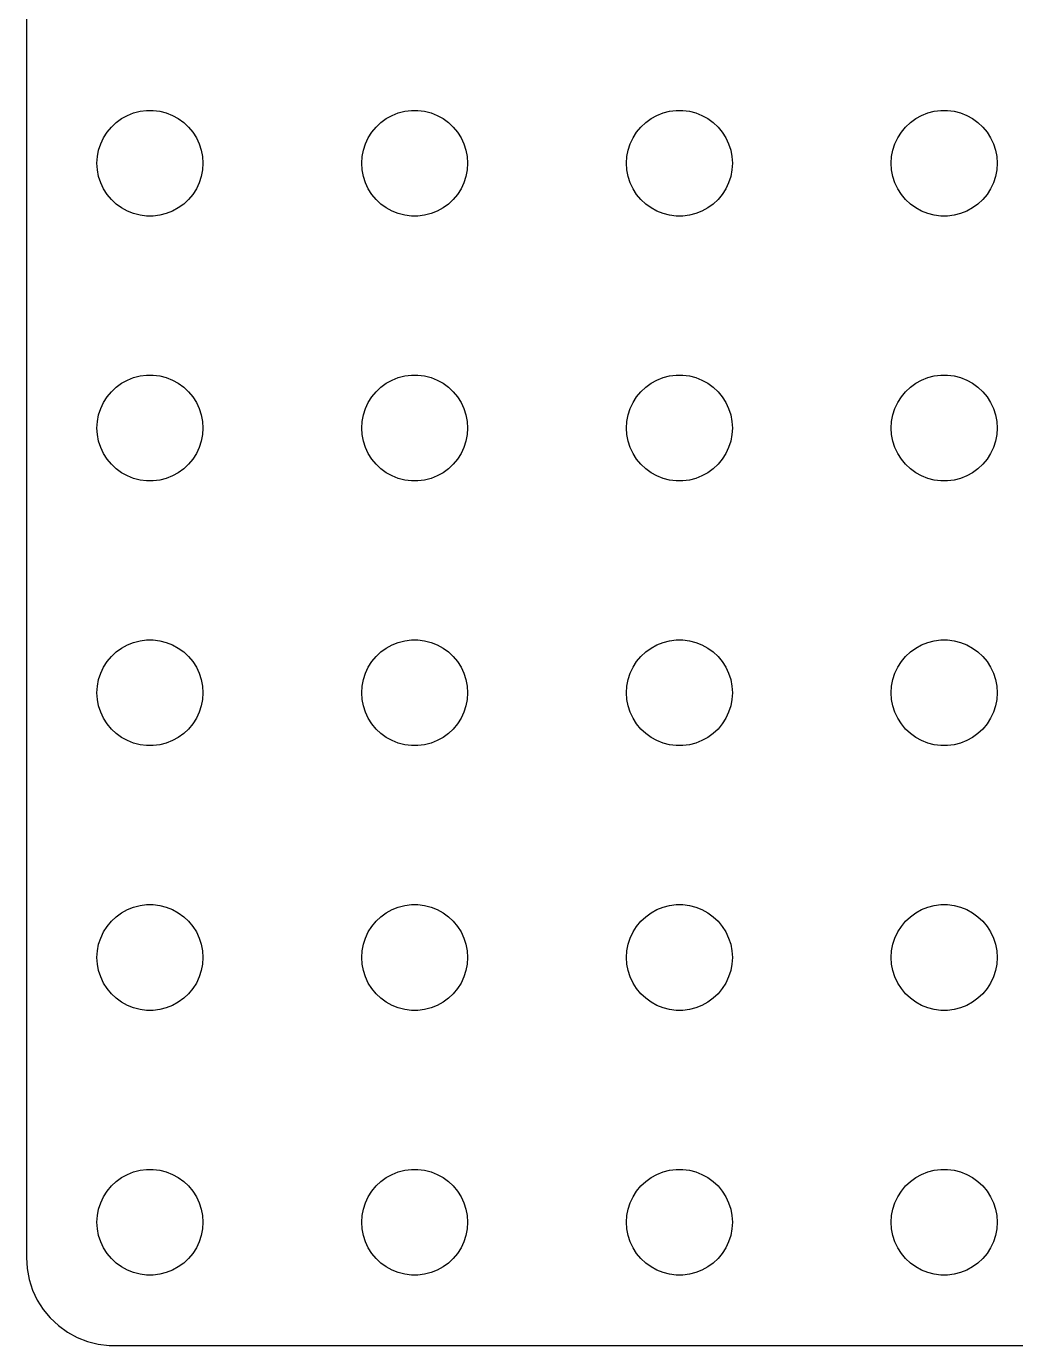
# Model space of a CAD drawing. Header units: metres. Extents: x -210 to 210, y -149 to 149.
# Drawn here: x -209.5 to -153.5, y -149.5 to -74.7 of the extents above; entities that cross this region are included whole.
import ezdxf

# ---------------------------------------------------------------- set-up
doc = ezdxf.new("R2010")
doc.units = ezdxf.units.M

msp = doc.modelspace()

# ---------------------------------------------------------------- linework, layer by layer
for p, q in [((-209.5, 144.5), (-209.5, -144.5)), ((-204.412, -80.1885), (-204.107, -79.967)), ((-204.107, -79.967), (-203.777, -79.7855)), ((-203.777, -79.7855), (-203.427, -79.6468)), ((-203.427, -79.6468), (-203.062, -79.5531)), ((-203.062, -79.5531), (-202.688, -79.5059)), ((-202.688, -79.5059), (-202.312, -79.5059)), ((-202.312, -79.5059), (-201.938, -79.5531)), ((-201.938, -79.5531), (-201.573, -79.6468)), ((-201.573, -79.6468), (-201.223, -79.7855)), ((-201.223, -79.7855), (-200.893, -79.967)), ((-200.893, -79.967), (-200.588, -80.1885)), ((-189.412, -80.1885), (-189.107, -79.967)), ((-189.107, -79.967), (-188.777, -79.7855)), ((-188.777, -79.7855), (-188.427, -79.6468)), ((-188.427, -79.6468), (-188.062, -79.5531)), ((-188.062, -79.5531), (-187.688, -79.5059)), ((-187.688, -79.5059), (-187.312, -79.5059)), ((-187.312, -79.5059), (-186.938, -79.5531)), ((-186.938, -79.5531), (-186.573, -79.6468)), ((-186.573, -79.6468), (-186.223, -79.7855)), ((-186.223, -79.7855), (-185.893, -79.967)), ((-185.893, -79.967), (-185.588, -80.1885)), ((-174.412, -80.1885), (-174.107, -79.967)), ((-174.107, -79.967), (-173.777, -79.7855)), ((-173.777, -79.7855), (-173.427, -79.6468)), ((-173.427, -79.6468), (-173.062, -79.5531)), ((-173.062, -79.5531), (-172.688, -79.5059)), ((-172.688, -79.5059), (-172.312, -79.5059)), ((-172.312, -79.5059), (-171.938, -79.5531)), ((-171.938, -79.5531), (-171.573, -79.6468)), ((-171.573, -79.6468), (-171.223, -79.7855)), ((-171.223, -79.7855), (-170.893, -79.967)), ((-170.893, -79.967), (-170.588, -80.1885)), ((-159.412, -80.1885), (-159.107, -79.967)), ((-159.107, -79.967), (-158.777, -79.7855)), ((-158.777, -79.7855), (-158.427, -79.6468)), ((-158.427, -79.6468), (-158.062, -79.5531)), ((-158.062, -79.5531), (-157.688, -79.5059)), ((-157.688, -79.5059), (-157.312, -79.5059)), ((-157.312, -79.5059), (-156.938, -79.5531)), ((-156.938, -79.5531), (-156.573, -79.6468)), ((-156.573, -79.6468), (-156.223, -79.7855)), ((-156.223, -79.7855), (-155.893, -79.967)), ((-155.893, -79.967), (-155.588, -80.1885)), ((-204.927, -80.7366), (-204.687, -80.4464)), ((-204.687, -80.4464), (-204.412, -80.1885)), ((-200.588, -80.1885), (-200.313, -80.4464)), ((-200.313, -80.4464), (-200.073, -80.7366)), ((-189.927, -80.7366), (-189.687, -80.4464)), ((-189.687, -80.4464), (-189.412, -80.1885)), ((-185.588, -80.1885), (-185.313, -80.4464)), ((-185.313, -80.4464), (-185.073, -80.7366)), ((-174.927, -80.7366), (-174.687, -80.4464)), ((-174.687, -80.4464), (-174.412, -80.1885)), ((-170.588, -80.1885), (-170.313, -80.4464)), ((-170.313, -80.4464), (-170.073, -80.7366)), ((-159.927, -80.7366), (-159.687, -80.4464)), ((-159.687, -80.4464), (-159.412, -80.1885)), ((-155.588, -80.1885), (-155.313, -80.4464)), ((-155.313, -80.4464), (-155.073, -80.7366)), ((-205.406, -81.7539), (-205.289, -81.3956)), ((-205.289, -81.3956), (-205.129, -81.0547)), ((-205.129, -81.0547), (-204.927, -80.7366)), ((-200.073, -80.7366), (-199.871, -81.0547)), ((-199.871, -81.0547), (-199.711, -81.3956)), ((-199.711, -81.3956), (-199.594, -81.7539)), ((-190.406, -81.7539), (-190.289, -81.3956)), ((-190.289, -81.3956), (-190.129, -81.0547)), ((-190.129, -81.0547), (-189.927, -80.7366)), ((-185.073, -80.7366), (-184.871, -81.0547)), ((-184.871, -81.0547), (-184.711, -81.3956)), ((-184.711, -81.3956), (-184.594, -81.7539)), ((-175.406, -81.7539), (-175.289, -81.3956)), ((-175.289, -81.3956), (-175.129, -81.0547)), ((-175.129, -81.0547), (-174.927, -80.7366)), ((-170.073, -80.7366), (-169.871, -81.0547)), ((-169.871, -81.0547), (-169.711, -81.3956)), ((-169.711, -81.3956), (-169.594, -81.7539)), ((-160.406, -81.7539), (-160.289, -81.3956)), ((-160.289, -81.3956), (-160.129, -81.0547)), ((-160.129, -81.0547), (-159.927, -80.7366)), ((-155.073, -80.7366), (-154.871, -81.0547)), ((-154.871, -81.0547), (-154.711, -81.3956)), ((-154.711, -81.3956), (-154.594, -81.7539)), ((-205.5, -82.5), (-205.476, -82.124)), ((-205.476, -82.124), (-205.406, -81.7539)), ((-199.594, -81.7539), (-199.524, -82.124)), ((-199.524, -82.124), (-199.5, -82.5)), ((-190.5, -82.5), (-190.476, -82.124)), ((-190.476, -82.124), (-190.406, -81.7539)), ((-184.594, -81.7539), (-184.524, -82.124)), ((-184.524, -82.124), (-184.5, -82.5)), ((-175.5, -82.5), (-175.476, -82.124)), ((-175.476, -82.124), (-175.406, -81.7539)), ((-169.594, -81.7539), (-169.524, -82.124)), ((-169.524, -82.124), (-169.5, -82.5)), ((-160.5, -82.5), (-160.476, -82.124)), ((-160.476, -82.124), (-160.406, -81.7539)), ((-154.594, -81.7539), (-154.524, -82.124)), ((-154.524, -82.124), (-154.5, -82.5)), ((-205.476, -82.876), (-205.5, -82.5)), ((-205.406, -83.2461), (-205.476, -82.876)), ((-199.524, -82.876), (-199.594, -83.2461)), ((-199.5, -82.5), (-199.524, -82.876)), ((-190.476, -82.876), (-190.5, -82.5)), ((-190.406, -83.2461), (-190.476, -82.876)), ((-184.524, -82.876), (-184.594, -83.2461)), ((-184.5, -82.5), (-184.524, -82.876)), ((-175.476, -82.876), (-175.5, -82.5)), ((-175.406, -83.2461), (-175.476, -82.876)), ((-169.524, -82.876), (-169.594, -83.2461)), ((-169.5, -82.5), (-169.524, -82.876)), ((-160.476, -82.876), (-160.5, -82.5)), ((-160.406, -83.2461), (-160.476, -82.876)), ((-154.524, -82.876), (-154.594, -83.2461)), ((-154.5, -82.5), (-154.524, -82.876)), ((-205.289, -83.6044), (-205.406, -83.2461)), ((-205.129, -83.9453), (-205.289, -83.6044)), ((-199.711, -83.6044), (-199.871, -83.9453)), ((-199.594, -83.2461), (-199.711, -83.6044)), ((-190.289, -83.6044), (-190.406, -83.2461)), ((-190.129, -83.9453), (-190.289, -83.6044)), ((-184.711, -83.6044), (-184.871, -83.9453)), ((-184.594, -83.2461), (-184.711, -83.6044)), ((-175.289, -83.6044), (-175.406, -83.2461)), ((-175.129, -83.9453), (-175.289, -83.6044)), ((-169.711, -83.6044), (-169.871, -83.9453)), ((-169.594, -83.2461), (-169.711, -83.6044)), ((-160.289, -83.6044), (-160.406, -83.2461)), ((-160.129, -83.9453), (-160.289, -83.6044)), ((-154.711, -83.6044), (-154.871, -83.9453)), ((-154.594, -83.2461), (-154.711, -83.6044)), ((-204.927, -84.2634), (-205.129, -83.9453)), ((-204.687, -84.5536), (-204.927, -84.2634)), ((-200.073, -84.2634), (-200.313, -84.5536)), ((-199.871, -83.9453), (-200.073, -84.2634)), ((-189.927, -84.2634), (-190.129, -83.9453)), ((-189.687, -84.5536), (-189.927, -84.2634)), ((-185.073, -84.2634), (-185.313, -84.5536)), ((-184.871, -83.9453), (-185.073, -84.2634)), ((-174.927, -84.2634), (-175.129, -83.9453)), ((-174.687, -84.5536), (-174.927, -84.2634)), ((-170.073, -84.2634), (-170.313, -84.5536)), ((-169.871, -83.9453), (-170.073, -84.2634)), ((-159.927, -84.2634), (-160.129, -83.9453)), ((-159.687, -84.5536), (-159.927, -84.2634)), ((-155.073, -84.2634), (-155.313, -84.5536)), ((-154.871, -83.9453), (-155.073, -84.2634)), ((-204.412, -84.8115), (-204.687, -84.5536)), ((-204.107, -85.033), (-204.412, -84.8115)), ((-203.777, -85.2145), (-204.107, -85.033)), ((-200.893, -85.033), (-201.223, -85.2145)), ((-200.588, -84.8115), (-200.893, -85.033)), ((-200.313, -84.5536), (-200.588, -84.8115)), ((-189.412, -84.8115), (-189.687, -84.5536)), ((-189.107, -85.033), (-189.412, -84.8115)), ((-188.777, -85.2145), (-189.107, -85.033)), ((-185.893, -85.033), (-186.223, -85.2145)), ((-185.588, -84.8115), (-185.893, -85.033)), ((-185.313, -84.5536), (-185.588, -84.8115)), ((-174.412, -84.8115), (-174.687, -84.5536)), ((-174.107, -85.033), (-174.412, -84.8115)), ((-173.777, -85.2145), (-174.107, -85.033)), ((-170.893, -85.033), (-171.223, -85.2145)), ((-170.588, -84.8115), (-170.893, -85.033)), ((-170.313, -84.5536), (-170.588, -84.8115)), ((-159.412, -84.8115), (-159.687, -84.5536)), ((-159.107, -85.033), (-159.412, -84.8115)), ((-158.777, -85.2145), (-159.107, -85.033)), ((-155.893, -85.033), (-156.223, -85.2145)), ((-155.588, -84.8115), (-155.893, -85.033)), ((-155.313, -84.5536), (-155.588, -84.8115)), ((-203.427, -85.3532), (-203.777, -85.2145)), ((-203.062, -85.4469), (-203.427, -85.3532)), ((-202.688, -85.4941), (-203.062, -85.4469)), ((-202.312, -85.4941), (-202.688, -85.4941)), ((-201.938, -85.4469), (-202.312, -85.4941)), ((-201.573, -85.3532), (-201.938, -85.4469)), ((-201.223, -85.2145), (-201.573, -85.3532)), ((-188.427, -85.3532), (-188.777, -85.2145)), ((-188.062, -85.4469), (-188.427, -85.3532)), ((-187.688, -85.4941), (-188.062, -85.4469)), ((-187.312, -85.4941), (-187.688, -85.4941)), ((-186.938, -85.4469), (-187.312, -85.4941)), ((-186.573, -85.3532), (-186.938, -85.4469)), ((-186.223, -85.2145), (-186.573, -85.3532)), ((-173.427, -85.3532), (-173.777, -85.2145)), ((-173.062, -85.4469), (-173.427, -85.3532)), ((-172.688, -85.4941), (-173.062, -85.4469)), ((-172.312, -85.4941), (-172.688, -85.4941)), ((-171.938, -85.4469), (-172.312, -85.4941)), ((-171.573, -85.3532), (-171.938, -85.4469)), ((-171.223, -85.2145), (-171.573, -85.3532)), ((-158.427, -85.3532), (-158.777, -85.2145)), ((-158.062, -85.4469), (-158.427, -85.3532)), ((-157.688, -85.4941), (-158.062, -85.4469)), ((-157.312, -85.4941), (-157.688, -85.4941)), ((-156.938, -85.4469), (-157.312, -85.4941)), ((-156.573, -85.3532), (-156.938, -85.4469)), ((-156.223, -85.2145), (-156.573, -85.3532)), ((-204.107, -94.967), (-203.777, -94.7855)), ((-203.777, -94.7855), (-203.427, -94.6468)), ((-203.427, -94.6468), (-203.062, -94.5531)), ((-203.062, -94.5531), (-202.688, -94.5059)), ((-202.688, -94.5059), (-202.312, -94.5059)), ((-202.312, -94.5059), (-201.938, -94.5531)), ((-201.938, -94.5531), (-201.573, -94.6468)), ((-201.573, -94.6468), (-201.223, -94.7855)), ((-201.223, -94.7855), (-200.893, -94.967)), ((-189.107, -94.967), (-188.777, -94.7855)), ((-188.777, -94.7855), (-188.427, -94.6468)), ((-188.427, -94.6468), (-188.062, -94.5531)), ((-188.062, -94.5531), (-187.688, -94.5059)), ((-187.688, -94.5059), (-187.312, -94.5059)), ((-187.312, -94.5059), (-186.938, -94.5531)), ((-186.938, -94.5531), (-186.573, -94.6468)), ((-186.573, -94.6468), (-186.223, -94.7855)), ((-186.223, -94.7855), (-185.893, -94.967)), ((-174.107, -94.967), (-173.777, -94.7855)), ((-173.777, -94.7855), (-173.427, -94.6468)), ((-173.427, -94.6468), (-173.062, -94.5531)), ((-173.062, -94.5531), (-172.688, -94.5059)), ((-172.688, -94.5059), (-172.312, -94.5059)), ((-172.312, -94.5059), (-171.938, -94.5531)), ((-171.938, -94.5531), (-171.573, -94.6468)), ((-171.573, -94.6468), (-171.223, -94.7855)), ((-171.223, -94.7855), (-170.893, -94.967)), ((-159.107, -94.967), (-158.777, -94.7855)), ((-158.777, -94.7855), (-158.427, -94.6468)), ((-158.427, -94.6468), (-158.062, -94.5531)), ((-158.062, -94.5531), (-157.688, -94.5059)), ((-157.688, -94.5059), (-157.312, -94.5059)), ((-157.312, -94.5059), (-156.938, -94.5531)), ((-156.938, -94.5531), (-156.573, -94.6468)), ((-156.573, -94.6468), (-156.223, -94.7855)), ((-156.223, -94.7855), (-155.893, -94.967)), ((-204.927, -95.7366), (-204.687, -95.4464)), ((-204.687, -95.4464), (-204.412, -95.1885)), ((-204.412, -95.1885), (-204.107, -94.967)), ((-200.893, -94.967), (-200.588, -95.1885)), ((-200.588, -95.1885), (-200.313, -95.4464)), ((-200.313, -95.4464), (-200.073, -95.7366)), ((-189.927, -95.7366), (-189.687, -95.4464)), ((-189.687, -95.4464), (-189.412, -95.1885)), ((-189.412, -95.1885), (-189.107, -94.967)), ((-185.893, -94.967), (-185.588, -95.1885)), ((-185.588, -95.1885), (-185.313, -95.4464)), ((-185.313, -95.4464), (-185.073, -95.7366)), ((-174.927, -95.7366), (-174.687, -95.4464)), ((-174.687, -95.4464), (-174.412, -95.1885)), ((-174.412, -95.1885), (-174.107, -94.967)), ((-170.893, -94.967), (-170.588, -95.1885)), ((-170.588, -95.1885), (-170.313, -95.4464)), ((-170.313, -95.4464), (-170.073, -95.7366)), ((-159.927, -95.7366), (-159.687, -95.4464)), ((-159.687, -95.4464), (-159.412, -95.1885)), ((-159.412, -95.1885), (-159.107, -94.967)), ((-155.893, -94.967), (-155.588, -95.1885)), ((-155.588, -95.1885), (-155.313, -95.4464)), ((-155.313, -95.4464), (-155.073, -95.7366)), ((-205.406, -96.7539), (-205.289, -96.3956)), ((-205.289, -96.3956), (-205.129, -96.0547)), ((-205.129, -96.0547), (-204.927, -95.7366)), ((-200.073, -95.7366), (-199.871, -96.0547)), ((-199.871, -96.0547), (-199.711, -96.3956)), ((-199.711, -96.3956), (-199.594, -96.7539)), ((-190.406, -96.7539), (-190.289, -96.3956)), ((-190.289, -96.3956), (-190.129, -96.0547)), ((-190.129, -96.0547), (-189.927, -95.7366)), ((-185.073, -95.7366), (-184.871, -96.0547)), ((-184.871, -96.0547), (-184.711, -96.3956)), ((-184.711, -96.3956), (-184.594, -96.7539)), ((-175.406, -96.7539), (-175.289, -96.3956)), ((-175.289, -96.3956), (-175.129, -96.0547)), ((-175.129, -96.0547), (-174.927, -95.7366)), ((-170.073, -95.7366), (-169.871, -96.0547)), ((-169.871, -96.0547), (-169.711, -96.3956)), ((-169.711, -96.3956), (-169.594, -96.7539)), ((-160.406, -96.7539), (-160.289, -96.3956)), ((-160.289, -96.3956), (-160.129, -96.0547)), ((-160.129, -96.0547), (-159.927, -95.7366)), ((-155.073, -95.7366), (-154.871, -96.0547)), ((-154.871, -96.0547), (-154.711, -96.3956)), ((-154.711, -96.3956), (-154.594, -96.7539)), ((-205.5, -97.5), (-205.476, -97.124)), ((-205.476, -97.124), (-205.406, -96.7539)), ((-199.594, -96.7539), (-199.524, -97.124)), ((-199.524, -97.124), (-199.5, -97.5)), ((-190.5, -97.5), (-190.476, -97.124)), ((-190.476, -97.124), (-190.406, -96.7539)), ((-184.594, -96.7539), (-184.524, -97.124)), ((-184.524, -97.124), (-184.5, -97.5)), ((-175.5, -97.5), (-175.476, -97.124)), ((-175.476, -97.124), (-175.406, -96.7539)), ((-169.594, -96.7539), (-169.524, -97.124)), ((-169.524, -97.124), (-169.5, -97.5)), ((-160.5, -97.5), (-160.476, -97.124)), ((-160.476, -97.124), (-160.406, -96.7539)), ((-154.594, -96.7539), (-154.524, -97.124)), ((-154.524, -97.124), (-154.5, -97.5)), ((-205.476, -97.876), (-205.5, -97.5)), ((-205.406, -98.2461), (-205.476, -97.876)), ((-199.524, -97.876), (-199.594, -98.2461)), ((-199.5, -97.5), (-199.524, -97.876)), ((-190.476, -97.876), (-190.5, -97.5)), ((-190.406, -98.2461), (-190.476, -97.876)), ((-184.524, -97.876), (-184.594, -98.2461)), ((-184.5, -97.5), (-184.524, -97.876)), ((-175.476, -97.876), (-175.5, -97.5)), ((-175.406, -98.2461), (-175.476, -97.876)), ((-169.524, -97.876), (-169.594, -98.2461)), ((-169.5, -97.5), (-169.524, -97.876)), ((-160.476, -97.876), (-160.5, -97.5)), ((-160.406, -98.2461), (-160.476, -97.876)), ((-154.524, -97.876), (-154.594, -98.2461)), ((-154.5, -97.5), (-154.524, -97.876)), ((-205.289, -98.6044), (-205.406, -98.2461)), ((-205.129, -98.9453), (-205.289, -98.6044)), ((-199.711, -98.6044), (-199.871, -98.9453)), ((-199.594, -98.2461), (-199.711, -98.6044)), ((-190.289, -98.6044), (-190.406, -98.2461)), ((-190.129, -98.9453), (-190.289, -98.6044)), ((-184.711, -98.6044), (-184.871, -98.9453)), ((-184.594, -98.2461), (-184.711, -98.6044)), ((-175.289, -98.6044), (-175.406, -98.2461)), ((-175.129, -98.9453), (-175.289, -98.6044)), ((-169.711, -98.6044), (-169.871, -98.9453)), ((-169.594, -98.2461), (-169.711, -98.6044)), ((-160.289, -98.6044), (-160.406, -98.2461)), ((-160.129, -98.9453), (-160.289, -98.6044)), ((-154.711, -98.6044), (-154.871, -98.9453)), ((-154.594, -98.2461), (-154.711, -98.6044)), ((-204.927, -99.2634), (-205.129, -98.9453)), ((-204.687, -99.5536), (-204.927, -99.2634)), ((-200.073, -99.2634), (-200.313, -99.5536)), ((-199.871, -98.9453), (-200.073, -99.2634)), ((-189.927, -99.2634), (-190.129, -98.9453)), ((-189.687, -99.5536), (-189.927, -99.2634)), ((-185.073, -99.2634), (-185.313, -99.5536)), ((-184.871, -98.9453), (-185.073, -99.2634)), ((-174.927, -99.2634), (-175.129, -98.9453)), ((-174.687, -99.5536), (-174.927, -99.2634)), ((-170.073, -99.2634), (-170.313, -99.5536)), ((-169.871, -98.9453), (-170.073, -99.2634)), ((-159.927, -99.2634), (-160.129, -98.9453)), ((-159.687, -99.5536), (-159.927, -99.2634)), ((-155.073, -99.2634), (-155.313, -99.5536)), ((-154.871, -98.9453), (-155.073, -99.2634)), ((-204.412, -99.8115), (-204.687, -99.5536)), ((-204.107, -100.033), (-204.412, -99.8115)), ((-203.777, -100.214), (-204.107, -100.033)), ((-200.893, -100.033), (-201.223, -100.214)), ((-200.588, -99.8115), (-200.893, -100.033)), ((-200.313, -99.5536), (-200.588, -99.8115)), ((-189.412, -99.8115), (-189.687, -99.5536)), ((-189.107, -100.033), (-189.412, -99.8115)), ((-188.777, -100.214), (-189.107, -100.033)), ((-185.893, -100.033), (-186.223, -100.214)), ((-185.588, -99.8115), (-185.893, -100.033)), ((-185.313, -99.5536), (-185.588, -99.8115)), ((-174.412, -99.8115), (-174.687, -99.5536)), ((-174.107, -100.033), (-174.412, -99.8115)), ((-173.777, -100.214), (-174.107, -100.033)), ((-170.893, -100.033), (-171.223, -100.214)), ((-170.588, -99.8115), (-170.893, -100.033)), ((-170.313, -99.5536), (-170.588, -99.8115)), ((-159.412, -99.8115), (-159.687, -99.5536)), ((-159.107, -100.033), (-159.412, -99.8115)), ((-158.777, -100.214), (-159.107, -100.033)), ((-155.893, -100.033), (-156.223, -100.214)), ((-155.588, -99.8115), (-155.893, -100.033)), ((-155.313, -99.5536), (-155.588, -99.8115)), ((-203.427, -100.353), (-203.777, -100.214)), ((-203.062, -100.447), (-203.427, -100.353)), ((-202.688, -100.494), (-203.062, -100.447)), ((-202.312, -100.494), (-202.688, -100.494)), ((-201.938, -100.447), (-202.312, -100.494)), ((-201.573, -100.353), (-201.938, -100.447)), ((-201.223, -100.214), (-201.573, -100.353)), ((-188.427, -100.353), (-188.777, -100.214)), ((-188.062, -100.447), (-188.427, -100.353)), ((-187.688, -100.494), (-188.062, -100.447)), ((-187.312, -100.494), (-187.688, -100.494)), ((-186.938, -100.447), (-187.312, -100.494)), ((-186.573, -100.353), (-186.938, -100.447)), ((-186.223, -100.214), (-186.573, -100.353)), ((-173.427, -100.353), (-173.777, -100.214)), ((-173.062, -100.447), (-173.427, -100.353)), ((-172.688, -100.494), (-173.062, -100.447)), ((-172.312, -100.494), (-172.688, -100.494)), ((-171.938, -100.447), (-172.312, -100.494)), ((-171.573, -100.353), (-171.938, -100.447)), ((-171.223, -100.214), (-171.573, -100.353)), ((-158.427, -100.353), (-158.777, -100.214)), ((-158.062, -100.447), (-158.427, -100.353)), ((-157.688, -100.494), (-158.062, -100.447)), ((-157.312, -100.494), (-157.688, -100.494)), ((-156.938, -100.447), (-157.312, -100.494)), ((-156.573, -100.353), (-156.938, -100.447)), ((-156.223, -100.214), (-156.573, -100.353)), ((-204.107, -109.967), (-203.777, -109.786)), ((-203.777, -109.786), (-203.427, -109.647)), ((-203.427, -109.647), (-203.062, -109.553)), ((-203.062, -109.553), (-202.688, -109.506)), ((-202.688, -109.506), (-202.312, -109.506)), ((-202.312, -109.506), (-201.938, -109.553)), ((-201.938, -109.553), (-201.573, -109.647)), ((-201.573, -109.647), (-201.223, -109.786)), ((-201.223, -109.786), (-200.893, -109.967)), ((-189.107, -109.967), (-188.777, -109.786)), ((-188.777, -109.786), (-188.427, -109.647)), ((-188.427, -109.647), (-188.062, -109.553)), ((-188.062, -109.553), (-187.688, -109.506)), ((-187.688, -109.506), (-187.312, -109.506)), ((-187.312, -109.506), (-186.938, -109.553)), ((-186.938, -109.553), (-186.573, -109.647)), ((-186.573, -109.647), (-186.223, -109.786)), ((-186.223, -109.786), (-185.893, -109.967)), ((-174.107, -109.967), (-173.777, -109.786)), ((-173.777, -109.786), (-173.427, -109.647)), ((-173.427, -109.647), (-173.062, -109.553)), ((-173.062, -109.553), (-172.688, -109.506)), ((-172.688, -109.506), (-172.312, -109.506)), ((-172.312, -109.506), (-171.938, -109.553)), ((-171.938, -109.553), (-171.573, -109.647)), ((-171.573, -109.647), (-171.223, -109.786)), ((-171.223, -109.786), (-170.893, -109.967)), ((-159.107, -109.967), (-158.777, -109.786)), ((-158.777, -109.786), (-158.427, -109.647)), ((-158.427, -109.647), (-158.062, -109.553)), ((-158.062, -109.553), (-157.688, -109.506)), ((-157.688, -109.506), (-157.312, -109.506)), ((-157.312, -109.506), (-156.938, -109.553)), ((-156.938, -109.553), (-156.573, -109.647)), ((-156.573, -109.647), (-156.223, -109.786)), ((-156.223, -109.786), (-155.893, -109.967)), ((-204.927, -110.737), (-204.687, -110.446)), ((-204.687, -110.446), (-204.412, -110.188)), ((-204.412, -110.188), (-204.107, -109.967)), ((-200.893, -109.967), (-200.588, -110.188)), ((-200.588, -110.188), (-200.313, -110.446)), ((-200.313, -110.446), (-200.073, -110.737)), ((-189.927, -110.737), (-189.687, -110.446)), ((-189.687, -110.446), (-189.412, -110.188)), ((-189.412, -110.188), (-189.107, -109.967)), ((-185.893, -109.967), (-185.588, -110.188)), ((-185.588, -110.188), (-185.313, -110.446)), ((-185.313, -110.446), (-185.073, -110.737)), ((-174.927, -110.737), (-174.687, -110.446)), ((-174.687, -110.446), (-174.412, -110.188)), ((-174.412, -110.188), (-174.107, -109.967)), ((-170.893, -109.967), (-170.588, -110.188)), ((-170.588, -110.188), (-170.313, -110.446)), ((-170.313, -110.446), (-170.073, -110.737)), ((-159.927, -110.737), (-159.687, -110.446)), ((-159.687, -110.446), (-159.412, -110.188)), ((-159.412, -110.188), (-159.107, -109.967)), ((-155.893, -109.967), (-155.588, -110.188)), ((-155.588, -110.188), (-155.313, -110.446)), ((-155.313, -110.446), (-155.073, -110.737)), ((-205.289, -111.396), (-205.129, -111.055)), ((-205.129, -111.055), (-204.927, -110.737)), ((-200.073, -110.737), (-199.871, -111.055)), ((-199.871, -111.055), (-199.711, -111.396)), ((-190.289, -111.396), (-190.129, -111.055)), ((-190.129, -111.055), (-189.927, -110.737)), ((-185.073, -110.737), (-184.871, -111.055)), ((-184.871, -111.055), (-184.711, -111.396)), ((-175.289, -111.396), (-175.129, -111.055)), ((-175.129, -111.055), (-174.927, -110.737)), ((-170.073, -110.737), (-169.871, -111.055)), ((-169.871, -111.055), (-169.711, -111.396)), ((-160.289, -111.396), (-160.129, -111.055)), ((-160.129, -111.055), (-159.927, -110.737)), ((-155.073, -110.737), (-154.871, -111.055)), ((-154.871, -111.055), (-154.711, -111.396)), ((-205.476, -112.124), (-205.406, -111.754)), ((-205.406, -111.754), (-205.289, -111.396)), ((-199.711, -111.396), (-199.594, -111.754)), ((-199.594, -111.754), (-199.524, -112.124)), ((-190.476, -112.124), (-190.406, -111.754)), ((-190.406, -111.754), (-190.289, -111.396)), ((-184.711, -111.396), (-184.594, -111.754)), ((-184.594, -111.754), (-184.524, -112.124)), ((-175.476, -112.124), (-175.406, -111.754)), ((-175.406, -111.754), (-175.289, -111.396)), ((-169.711, -111.396), (-169.594, -111.754)), ((-169.594, -111.754), (-169.524, -112.124)), ((-160.476, -112.124), (-160.406, -111.754)), ((-160.406, -111.754), (-160.289, -111.396)), ((-154.711, -111.396), (-154.594, -111.754)), ((-154.594, -111.754), (-154.524, -112.124)), ((-205.5, -112.5), (-205.476, -112.124)), ((-205.476, -112.876), (-205.5, -112.5)), ((-199.524, -112.124), (-199.5, -112.5)), ((-199.5, -112.5), (-199.524, -112.876)), ((-190.5, -112.5), (-190.476, -112.124)), ((-190.476, -112.876), (-190.5, -112.5)), ((-184.524, -112.124), (-184.5, -112.5)), ((-184.5, -112.5), (-184.524, -112.876)), ((-175.5, -112.5), (-175.476, -112.124)), ((-175.476, -112.876), (-175.5, -112.5)), ((-169.524, -112.124), (-169.5, -112.5)), ((-169.5, -112.5), (-169.524, -112.876)), ((-160.5, -112.5), (-160.476, -112.124)), ((-160.476, -112.876), (-160.5, -112.5)), ((-154.524, -112.124), (-154.5, -112.5)), ((-154.5, -112.5), (-154.524, -112.876)), ((-205.406, -113.246), (-205.476, -112.876)), ((-205.289, -113.604), (-205.406, -113.246)), ((-205.129, -113.945), (-205.289, -113.604)), ((-199.711, -113.604), (-199.871, -113.945)), ((-199.594, -113.246), (-199.711, -113.604)), ((-199.524, -112.876), (-199.594, -113.246)), ((-190.406, -113.246), (-190.476, -112.876)), ((-190.289, -113.604), (-190.406, -113.246)), ((-190.129, -113.945), (-190.289, -113.604)), ((-184.711, -113.604), (-184.871, -113.945)), ((-184.594, -113.246), (-184.711, -113.604)), ((-184.524, -112.876), (-184.594, -113.246)), ((-175.406, -113.246), (-175.476, -112.876)), ((-175.289, -113.604), (-175.406, -113.246)), ((-175.129, -113.945), (-175.289, -113.604)), ((-169.711, -113.604), (-169.871, -113.945)), ((-169.594, -113.246), (-169.711, -113.604)), ((-169.524, -112.876), (-169.594, -113.246)), ((-160.406, -113.246), (-160.476, -112.876)), ((-160.289, -113.604), (-160.406, -113.246)), ((-160.129, -113.945), (-160.289, -113.604)), ((-154.711, -113.604), (-154.871, -113.945)), ((-154.594, -113.246), (-154.711, -113.604)), ((-154.524, -112.876), (-154.594, -113.246)), ((-204.927, -114.263), (-205.129, -113.945)), ((-204.687, -114.554), (-204.927, -114.263)), ((-200.073, -114.263), (-200.313, -114.554)), ((-199.871, -113.945), (-200.073, -114.263)), ((-189.927, -114.263), (-190.129, -113.945)), ((-189.687, -114.554), (-189.927, -114.263)), ((-185.073, -114.263), (-185.313, -114.554)), ((-184.871, -113.945), (-185.073, -114.263)), ((-174.927, -114.263), (-175.129, -113.945)), ((-174.687, -114.554), (-174.927, -114.263)), ((-170.073, -114.263), (-170.313, -114.554)), ((-169.871, -113.945), (-170.073, -114.263)), ((-159.927, -114.263), (-160.129, -113.945)), ((-159.687, -114.554), (-159.927, -114.263)), ((-155.073, -114.263), (-155.313, -114.554)), ((-154.871, -113.945), (-155.073, -114.263)), ((-204.412, -114.812), (-204.687, -114.554)), ((-204.107, -115.033), (-204.412, -114.812)), ((-203.777, -115.214), (-204.107, -115.033)), ((-200.893, -115.033), (-201.223, -115.214)), ((-200.588, -114.812), (-200.893, -115.033)), ((-200.313, -114.554), (-200.588, -114.812)), ((-189.412, -114.812), (-189.687, -114.554)), ((-189.107, -115.033), (-189.412, -114.812)), ((-188.777, -115.214), (-189.107, -115.033)), ((-185.893, -115.033), (-186.223, -115.214)), ((-185.588, -114.812), (-185.893, -115.033)), ((-185.313, -114.554), (-185.588, -114.812)), ((-174.412, -114.812), (-174.687, -114.554)), ((-174.107, -115.033), (-174.412, -114.812)), ((-173.777, -115.214), (-174.107, -115.033)), ((-170.893, -115.033), (-171.223, -115.214)), ((-170.588, -114.812), (-170.893, -115.033)), ((-170.313, -114.554), (-170.588, -114.812)), ((-159.412, -114.812), (-159.687, -114.554)), ((-159.107, -115.033), (-159.412, -114.812)), ((-158.777, -115.214), (-159.107, -115.033)), ((-155.893, -115.033), (-156.223, -115.214)), ((-155.588, -114.812), (-155.893, -115.033)), ((-155.313, -114.554), (-155.588, -114.812)), ((-203.427, -115.353), (-203.777, -115.214)), ((-203.062, -115.447), (-203.427, -115.353)), ((-202.688, -115.494), (-203.062, -115.447)), ((-202.312, -115.494), (-202.688, -115.494)), ((-201.938, -115.447), (-202.312, -115.494)), ((-201.573, -115.353), (-201.938, -115.447)), ((-201.223, -115.214), (-201.573, -115.353)), ((-188.427, -115.353), (-188.777, -115.214)), ((-188.062, -115.447), (-188.427, -115.353)), ((-187.688, -115.494), (-188.062, -115.447)), ((-187.312, -115.494), (-187.688, -115.494)), ((-186.938, -115.447), (-187.312, -115.494)), ((-186.573, -115.353), (-186.938, -115.447)), ((-186.223, -115.214), (-186.573, -115.353)), ((-173.427, -115.353), (-173.777, -115.214)), ((-173.062, -115.447), (-173.427, -115.353)), ((-172.688, -115.494), (-173.062, -115.447)), ((-172.312, -115.494), (-172.688, -115.494)), ((-171.938, -115.447), (-172.312, -115.494)), ((-171.573, -115.353), (-171.938, -115.447)), ((-171.223, -115.214), (-171.573, -115.353)), ((-158.427, -115.353), (-158.777, -115.214)), ((-158.062, -115.447), (-158.427, -115.353)), ((-157.688, -115.494), (-158.062, -115.447)), ((-157.312, -115.494), (-157.688, -115.494)), ((-156.938, -115.447), (-157.312, -115.494)), ((-156.573, -115.353), (-156.938, -115.447)), ((-156.223, -115.214), (-156.573, -115.353)), ((-204.107, -124.967), (-203.777, -124.786)), ((-203.777, -124.786), (-203.427, -124.647)), ((-203.427, -124.647), (-203.062, -124.553)), ((-203.062, -124.553), (-202.688, -124.506)), ((-202.688, -124.506), (-202.312, -124.506)), ((-202.312, -124.506), (-201.938, -124.553)), ((-201.938, -124.553), (-201.573, -124.647)), ((-201.573, -124.647), (-201.223, -124.786)), ((-201.223, -124.786), (-200.893, -124.967)), ((-189.107, -124.967), (-188.777, -124.786)), ((-188.777, -124.786), (-188.427, -124.647)), ((-188.427, -124.647), (-188.062, -124.553)), ((-188.062, -124.553), (-187.688, -124.506)), ((-187.688, -124.506), (-187.312, -124.506)), ((-187.312, -124.506), (-186.938, -124.553)), ((-186.938, -124.553), (-186.573, -124.647)), ((-186.573, -124.647), (-186.223, -124.786)), ((-186.223, -124.786), (-185.893, -124.967)), ((-174.107, -124.967), (-173.777, -124.786)), ((-173.777, -124.786), (-173.427, -124.647)), ((-173.427, -124.647), (-173.062, -124.553)), ((-173.062, -124.553), (-172.688, -124.506)), ((-172.688, -124.506), (-172.312, -124.506)), ((-172.312, -124.506), (-171.938, -124.553)), ((-171.938, -124.553), (-171.573, -124.647)), ((-171.573, -124.647), (-171.223, -124.786)), ((-171.223, -124.786), (-170.893, -124.967)), ((-159.107, -124.967), (-158.777, -124.786)), ((-158.777, -124.786), (-158.427, -124.647)), ((-158.427, -124.647), (-158.062, -124.553)), ((-158.062, -124.553), (-157.688, -124.506)), ((-157.688, -124.506), (-157.312, -124.506)), ((-157.312, -124.506), (-156.938, -124.553)), ((-156.938, -124.553), (-156.573, -124.647)), ((-156.573, -124.647), (-156.223, -124.786)), ((-156.223, -124.786), (-155.893, -124.967)), ((-204.927, -125.737), (-204.687, -125.446)), ((-204.687, -125.446), (-204.412, -125.188)), ((-204.412, -125.188), (-204.107, -124.967)), ((-200.893, -124.967), (-200.588, -125.188)), ((-200.588, -125.188), (-200.313, -125.446)), ((-200.313, -125.446), (-200.073, -125.737)), ((-189.927, -125.737), (-189.687, -125.446)), ((-189.687, -125.446), (-189.412, -125.188)), ((-189.412, -125.188), (-189.107, -124.967)), ((-185.893, -124.967), (-185.588, -125.188)), ((-185.588, -125.188), (-185.313, -125.446)), ((-185.313, -125.446), (-185.073, -125.737)), ((-174.927, -125.737), (-174.687, -125.446)), ((-174.687, -125.446), (-174.412, -125.188)), ((-174.412, -125.188), (-174.107, -124.967)), ((-170.893, -124.967), (-170.588, -125.188)), ((-170.588, -125.188), (-170.313, -125.446)), ((-170.313, -125.446), (-170.073, -125.737)), ((-159.927, -125.737), (-159.687, -125.446)), ((-159.687, -125.446), (-159.412, -125.188)), ((-159.412, -125.188), (-159.107, -124.967)), ((-155.893, -124.967), (-155.588, -125.188)), ((-155.588, -125.188), (-155.313, -125.446)), ((-155.313, -125.446), (-155.073, -125.737)), ((-205.289, -126.396), (-205.129, -126.055)), ((-205.129, -126.055), (-204.927, -125.737)), ((-200.073, -125.737), (-199.871, -126.055)), ((-199.871, -126.055), (-199.711, -126.396)), ((-190.289, -126.396), (-190.129, -126.055)), ((-190.129, -126.055), (-189.927, -125.737)), ((-185.073, -125.737), (-184.871, -126.055)), ((-184.871, -126.055), (-184.711, -126.396)), ((-175.289, -126.396), (-175.129, -126.055)), ((-175.129, -126.055), (-174.927, -125.737)), ((-170.073, -125.737), (-169.871, -126.055)), ((-169.871, -126.055), (-169.711, -126.396)), ((-160.289, -126.396), (-160.129, -126.055)), ((-160.129, -126.055), (-159.927, -125.737)), ((-155.073, -125.737), (-154.871, -126.055)), ((-154.871, -126.055), (-154.711, -126.396)), ((-205.476, -127.124), (-205.406, -126.754)), ((-205.406, -126.754), (-205.289, -126.396)), ((-199.711, -126.396), (-199.594, -126.754)), ((-199.594, -126.754), (-199.524, -127.124)), ((-190.476, -127.124), (-190.406, -126.754)), ((-190.406, -126.754), (-190.289, -126.396)), ((-184.711, -126.396), (-184.594, -126.754)), ((-184.594, -126.754), (-184.524, -127.124)), ((-175.476, -127.124), (-175.406, -126.754)), ((-175.406, -126.754), (-175.289, -126.396)), ((-169.711, -126.396), (-169.594, -126.754)), ((-169.594, -126.754), (-169.524, -127.124)), ((-160.476, -127.124), (-160.406, -126.754)), ((-160.406, -126.754), (-160.289, -126.396)), ((-154.711, -126.396), (-154.594, -126.754)), ((-154.594, -126.754), (-154.524, -127.124)), ((-205.5, -127.5), (-205.476, -127.124)), ((-205.476, -127.876), (-205.5, -127.5)), ((-199.524, -127.124), (-199.5, -127.5)), ((-199.5, -127.5), (-199.524, -127.876)), ((-190.5, -127.5), (-190.476, -127.124)), ((-190.476, -127.876), (-190.5, -127.5)), ((-184.524, -127.124), (-184.5, -127.5)), ((-184.5, -127.5), (-184.524, -127.876)), ((-175.5, -127.5), (-175.476, -127.124)), ((-175.476, -127.876), (-175.5, -127.5)), ((-169.524, -127.124), (-169.5, -127.5)), ((-169.5, -127.5), (-169.524, -127.876)), ((-160.5, -127.5), (-160.476, -127.124)), ((-160.476, -127.876), (-160.5, -127.5)), ((-154.524, -127.124), (-154.5, -127.5)), ((-154.5, -127.5), (-154.524, -127.876)), ((-205.406, -128.246), (-205.476, -127.876)), ((-205.289, -128.604), (-205.406, -128.246)), ((-199.594, -128.246), (-199.711, -128.604)), ((-199.524, -127.876), (-199.594, -128.246)), ((-190.406, -128.246), (-190.476, -127.876)), ((-190.289, -128.604), (-190.406, -128.246)), ((-184.594, -128.246), (-184.711, -128.604)), ((-184.524, -127.876), (-184.594, -128.246)), ((-175.406, -128.246), (-175.476, -127.876)), ((-175.289, -128.604), (-175.406, -128.246)), ((-169.594, -128.246), (-169.711, -128.604)), ((-169.524, -127.876), (-169.594, -128.246)), ((-160.406, -128.246), (-160.476, -127.876)), ((-160.289, -128.604), (-160.406, -128.246)), ((-154.594, -128.246), (-154.711, -128.604)), ((-154.524, -127.876), (-154.594, -128.246)), ((-205.129, -128.945), (-205.289, -128.604)), ((-204.927, -129.263), (-205.129, -128.945)), ((-204.687, -129.554), (-204.927, -129.263)), ((-200.073, -129.263), (-200.313, -129.554)), ((-199.871, -128.945), (-200.073, -129.263)), ((-199.711, -128.604), (-199.871, -128.945)), ((-190.129, -128.945), (-190.289, -128.604)), ((-189.927, -129.263), (-190.129, -128.945)), ((-189.687, -129.554), (-189.927, -129.263)), ((-185.073, -129.263), (-185.313, -129.554)), ((-184.871, -128.945), (-185.073, -129.263)), ((-184.711, -128.604), (-184.871, -128.945)), ((-175.129, -128.945), (-175.289, -128.604)), ((-174.927, -129.263), (-175.129, -128.945)), ((-174.687, -129.554), (-174.927, -129.263)), ((-170.073, -129.263), (-170.313, -129.554)), ((-169.871, -128.945), (-170.073, -129.263)), ((-169.711, -128.604), (-169.871, -128.945)), ((-160.129, -128.945), (-160.289, -128.604)), ((-159.927, -129.263), (-160.129, -128.945)), ((-159.687, -129.554), (-159.927, -129.263)), ((-155.073, -129.263), (-155.313, -129.554)), ((-154.871, -128.945), (-155.073, -129.263)), ((-154.711, -128.604), (-154.871, -128.945)), ((-204.412, -129.812), (-204.687, -129.554)), ((-204.107, -130.033), (-204.412, -129.812)), ((-203.777, -130.214), (-204.107, -130.033)), ((-200.893, -130.033), (-201.223, -130.214)), ((-200.588, -129.812), (-200.893, -130.033)), ((-200.313, -129.554), (-200.588, -129.812)), ((-189.412, -129.812), (-189.687, -129.554)), ((-189.107, -130.033), (-189.412, -129.812)), ((-188.777, -130.214), (-189.107, -130.033)), ((-185.893, -130.033), (-186.223, -130.214)), ((-185.588, -129.812), (-185.893, -130.033)), ((-185.313, -129.554), (-185.588, -129.812)), ((-174.412, -129.812), (-174.687, -129.554)), ((-174.107, -130.033), (-174.412, -129.812)), ((-173.777, -130.214), (-174.107, -130.033)), ((-170.893, -130.033), (-171.223, -130.214)), ((-170.588, -129.812), (-170.893, -130.033)), ((-170.313, -129.554), (-170.588, -129.812)), ((-159.412, -129.812), (-159.687, -129.554)), ((-159.107, -130.033), (-159.412, -129.812)), ((-158.777, -130.214), (-159.107, -130.033)), ((-155.893, -130.033), (-156.223, -130.214)), ((-155.588, -129.812), (-155.893, -130.033)), ((-155.313, -129.554), (-155.588, -129.812)), ((-203.427, -130.353), (-203.777, -130.214)), ((-203.062, -130.447), (-203.427, -130.353)), ((-202.688, -130.494), (-203.062, -130.447)), ((-202.312, -130.494), (-202.688, -130.494)), ((-201.938, -130.447), (-202.312, -130.494)), ((-201.573, -130.353), (-201.938, -130.447)), ((-201.223, -130.214), (-201.573, -130.353)), ((-188.427, -130.353), (-188.777, -130.214)), ((-188.062, -130.447), (-188.427, -130.353)), ((-187.688, -130.494), (-188.062, -130.447)), ((-187.312, -130.494), (-187.688, -130.494)), ((-186.938, -130.447), (-187.312, -130.494)), ((-186.573, -130.353), (-186.938, -130.447)), ((-186.223, -130.214), (-186.573, -130.353)), ((-173.427, -130.353), (-173.777, -130.214)), ((-173.062, -130.447), (-173.427, -130.353)), ((-172.688, -130.494), (-173.062, -130.447)), ((-172.312, -130.494), (-172.688, -130.494)), ((-171.938, -130.447), (-172.312, -130.494)), ((-171.573, -130.353), (-171.938, -130.447)), ((-171.223, -130.214), (-171.573, -130.353)), ((-158.427, -130.353), (-158.777, -130.214)), ((-158.062, -130.447), (-158.427, -130.353)), ((-157.688, -130.494), (-158.062, -130.447)), ((-157.312, -130.494), (-157.688, -130.494)), ((-156.938, -130.447), (-157.312, -130.494)), ((-156.573, -130.353), (-156.938, -130.447)), ((-156.223, -130.214), (-156.573, -130.353)), ((-203.777, -139.786), (-203.427, -139.647)), ((-203.427, -139.647), (-203.062, -139.553)), ((-203.062, -139.553), (-202.688, -139.506)), ((-202.688, -139.506), (-202.312, -139.506)), ((-202.312, -139.506), (-201.938, -139.553)), ((-201.938, -139.553), (-201.573, -139.647)), ((-201.573, -139.647), (-201.223, -139.786)), ((-188.777, -139.786), (-188.427, -139.647)), ((-188.427, -139.647), (-188.062, -139.553)), ((-188.062, -139.553), (-187.688, -139.506)), ((-187.688, -139.506), (-187.312, -139.506)), ((-187.312, -139.506), (-186.938, -139.553)), ((-186.938, -139.553), (-186.573, -139.647)), ((-186.573, -139.647), (-186.223, -139.786)), ((-173.777, -139.786), (-173.427, -139.647)), ((-173.427, -139.647), (-173.062, -139.553)), ((-173.062, -139.553), (-172.688, -139.506)), ((-172.688, -139.506), (-172.312, -139.506)), ((-172.312, -139.506), (-171.938, -139.553)), ((-171.938, -139.553), (-171.573, -139.647)), ((-171.573, -139.647), (-171.223, -139.786)), ((-158.777, -139.786), (-158.427, -139.647)), ((-158.427, -139.647), (-158.062, -139.553)), ((-158.062, -139.553), (-157.688, -139.506)), ((-157.688, -139.506), (-157.312, -139.506)), ((-157.312, -139.506), (-156.938, -139.553)), ((-156.938, -139.553), (-156.573, -139.647)), ((-156.573, -139.647), (-156.223, -139.786)), ((-204.927, -140.737), (-204.687, -140.446)), ((-204.687, -140.446), (-204.412, -140.188)), ((-204.412, -140.188), (-204.107, -139.967)), ((-204.107, -139.967), (-203.777, -139.786)), ((-201.223, -139.786), (-200.893, -139.967)), ((-200.893, -139.967), (-200.588, -140.188)), ((-200.588, -140.188), (-200.313, -140.446)), ((-200.313, -140.446), (-200.073, -140.737)), ((-189.927, -140.737), (-189.687, -140.446)), ((-189.687, -140.446), (-189.412, -140.188)), ((-189.412, -140.188), (-189.107, -139.967)), ((-189.107, -139.967), (-188.777, -139.786)), ((-186.223, -139.786), (-185.893, -139.967)), ((-185.893, -139.967), (-185.588, -140.188)), ((-185.588, -140.188), (-185.313, -140.446)), ((-185.313, -140.446), (-185.073, -140.737)), ((-174.927, -140.737), (-174.687, -140.446)), ((-174.687, -140.446), (-174.412, -140.188)), ((-174.412, -140.188), (-174.107, -139.967)), ((-174.107, -139.967), (-173.777, -139.786)), ((-171.223, -139.786), (-170.893, -139.967)), ((-170.893, -139.967), (-170.588, -140.188)), ((-170.588, -140.188), (-170.313, -140.446)), ((-170.313, -140.446), (-170.073, -140.737)), ((-159.927, -140.737), (-159.687, -140.446)), ((-159.687, -140.446), (-159.412, -140.188)), ((-159.412, -140.188), (-159.107, -139.967)), ((-159.107, -139.967), (-158.777, -139.786)), ((-156.223, -139.786), (-155.893, -139.967)), ((-155.893, -139.967), (-155.588, -140.188)), ((-155.588, -140.188), (-155.313, -140.446)), ((-155.313, -140.446), (-155.073, -140.737)), ((-205.289, -141.396), (-205.129, -141.055)), ((-205.129, -141.055), (-204.927, -140.737)), ((-200.073, -140.737), (-199.871, -141.055)), ((-199.871, -141.055), (-199.711, -141.396)), ((-190.289, -141.396), (-190.129, -141.055)), ((-190.129, -141.055), (-189.927, -140.737)), ((-185.073, -140.737), (-184.871, -141.055)), ((-184.871, -141.055), (-184.711, -141.396)), ((-175.289, -141.396), (-175.129, -141.055)), ((-175.129, -141.055), (-174.927, -140.737)), ((-170.073, -140.737), (-169.871, -141.055)), ((-169.871, -141.055), (-169.711, -141.396)), ((-160.289, -141.396), (-160.129, -141.055)), ((-160.129, -141.055), (-159.927, -140.737)), ((-155.073, -140.737), (-154.871, -141.055)), ((-154.871, -141.055), (-154.711, -141.396)), ((-205.476, -142.124), (-205.406, -141.754)), ((-205.406, -141.754), (-205.289, -141.396)), ((-199.711, -141.396), (-199.594, -141.754)), ((-199.594, -141.754), (-199.524, -142.124)), ((-190.476, -142.124), (-190.406, -141.754)), ((-190.406, -141.754), (-190.289, -141.396)), ((-184.711, -141.396), (-184.594, -141.754)), ((-184.594, -141.754), (-184.524, -142.124)), ((-175.476, -142.124), (-175.406, -141.754)), ((-175.406, -141.754), (-175.289, -141.396)), ((-169.711, -141.396), (-169.594, -141.754)), ((-169.594, -141.754), (-169.524, -142.124)), ((-160.476, -142.124), (-160.406, -141.754)), ((-160.406, -141.754), (-160.289, -141.396)), ((-154.711, -141.396), (-154.594, -141.754)), ((-154.594, -141.754), (-154.524, -142.124)), ((-205.5, -142.5), (-205.476, -142.124)), ((-205.476, -142.876), (-205.5, -142.5)), ((-199.524, -142.124), (-199.5, -142.5)), ((-199.5, -142.5), (-199.524, -142.876)), ((-190.5, -142.5), (-190.476, -142.124)), ((-190.476, -142.876), (-190.5, -142.5)), ((-184.524, -142.124), (-184.5, -142.5)), ((-184.5, -142.5), (-184.524, -142.876)), ((-175.5, -142.5), (-175.476, -142.124)), ((-175.476, -142.876), (-175.5, -142.5)), ((-169.524, -142.124), (-169.5, -142.5)), ((-169.5, -142.5), (-169.524, -142.876)), ((-160.5, -142.5), (-160.476, -142.124)), ((-160.476, -142.876), (-160.5, -142.5)), ((-154.524, -142.124), (-154.5, -142.5)), ((-154.5, -142.5), (-154.524, -142.876)), ((-205.406, -143.246), (-205.476, -142.876)), ((-205.289, -143.604), (-205.406, -143.246)), ((-199.594, -143.246), (-199.711, -143.604)), ((-199.524, -142.876), (-199.594, -143.246)), ((-190.406, -143.246), (-190.476, -142.876)), ((-190.289, -143.604), (-190.406, -143.246)), ((-184.594, -143.246), (-184.711, -143.604)), ((-184.524, -142.876), (-184.594, -143.246)), ((-175.406, -143.246), (-175.476, -142.876)), ((-175.289, -143.604), (-175.406, -143.246)), ((-169.594, -143.246), (-169.711, -143.604)), ((-169.524, -142.876), (-169.594, -143.246)), ((-160.406, -143.246), (-160.476, -142.876)), ((-160.289, -143.604), (-160.406, -143.246)), ((-154.594, -143.246), (-154.711, -143.604)), ((-154.524, -142.876), (-154.594, -143.246)), ((-205.129, -143.945), (-205.289, -143.604)), ((-204.927, -144.263), (-205.129, -143.945)), ((-199.871, -143.945), (-200.073, -144.263)), ((-199.711, -143.604), (-199.871, -143.945)), ((-190.129, -143.945), (-190.289, -143.604)), ((-189.927, -144.263), (-190.129, -143.945)), ((-184.871, -143.945), (-185.073, -144.263)), ((-184.711, -143.604), (-184.871, -143.945)), ((-175.129, -143.945), (-175.289, -143.604)), ((-174.927, -144.263), (-175.129, -143.945)), ((-169.871, -143.945), (-170.073, -144.263)), ((-169.711, -143.604), (-169.871, -143.945)), ((-160.129, -143.945), (-160.289, -143.604)), ((-159.927, -144.263), (-160.129, -143.945)), ((-154.871, -143.945), (-155.073, -144.263)), ((-154.711, -143.604), (-154.871, -143.945)), ((-209.5, -144.5), (-209.461, -145.127)), ((-204.687, -144.554), (-204.927, -144.263)), ((-204.412, -144.812), (-204.687, -144.554)), ((-204.107, -145.033), (-204.412, -144.812)), ((-200.588, -144.812), (-200.893, -145.033)), ((-200.313, -144.554), (-200.588, -144.812)), ((-200.073, -144.263), (-200.313, -144.554)), ((-189.687, -144.554), (-189.927, -144.263)), ((-189.412, -144.812), (-189.687, -144.554)), ((-189.107, -145.033), (-189.412, -144.812)), ((-185.588, -144.812), (-185.893, -145.033)), ((-185.313, -144.554), (-185.588, -144.812)), ((-185.073, -144.263), (-185.313, -144.554)), ((-174.687, -144.554), (-174.927, -144.263)), ((-174.412, -144.812), (-174.687, -144.554)), ((-174.107, -145.033), (-174.412, -144.812)), ((-170.588, -144.812), (-170.893, -145.033)), ((-170.313, -144.554), (-170.588, -144.812)), ((-170.073, -144.263), (-170.313, -144.554)), ((-159.687, -144.554), (-159.927, -144.263)), ((-159.412, -144.812), (-159.687, -144.554)), ((-159.107, -145.033), (-159.412, -144.812)), ((-155.588, -144.812), (-155.893, -145.033)), ((-155.313, -144.554), (-155.588, -144.812)), ((-155.073, -144.263), (-155.313, -144.554)), ((-209.461, -145.127), (-209.343, -145.743)), ((-209.343, -145.743), (-209.149, -146.341)), ((-203.777, -145.214), (-204.107, -145.033)), ((-203.427, -145.353), (-203.777, -145.214)), ((-203.062, -145.447), (-203.427, -145.353)), ((-202.688, -145.494), (-203.062, -145.447)), ((-202.312, -145.494), (-202.688, -145.494)), ((-201.938, -145.447), (-202.312, -145.494)), ((-201.573, -145.353), (-201.938, -145.447)), ((-201.223, -145.214), (-201.573, -145.353)), ((-200.893, -145.033), (-201.223, -145.214)), ((-188.777, -145.214), (-189.107, -145.033)), ((-188.427, -145.353), (-188.777, -145.214)), ((-188.062, -145.447), (-188.427, -145.353)), ((-187.688, -145.494), (-188.062, -145.447)), ((-187.312, -145.494), (-187.688, -145.494)), ((-186.938, -145.447), (-187.312, -145.494)), ((-186.573, -145.353), (-186.938, -145.447)), ((-186.223, -145.214), (-186.573, -145.353)), ((-185.893, -145.033), (-186.223, -145.214)), ((-173.777, -145.214), (-174.107, -145.033)), ((-173.427, -145.353), (-173.777, -145.214)), ((-173.062, -145.447), (-173.427, -145.353)), ((-172.688, -145.494), (-173.062, -145.447)), ((-172.312, -145.494), (-172.688, -145.494)), ((-171.938, -145.447), (-172.312, -145.494)), ((-171.573, -145.353), (-171.938, -145.447)), ((-171.223, -145.214), (-171.573, -145.353)), ((-170.893, -145.033), (-171.223, -145.214)), ((-158.777, -145.214), (-159.107, -145.033)), ((-158.427, -145.353), (-158.777, -145.214)), ((-158.062, -145.447), (-158.427, -145.353)), ((-157.688, -145.494), (-158.062, -145.447)), ((-157.312, -145.494), (-157.688, -145.494)), ((-156.938, -145.447), (-157.312, -145.494)), ((-156.573, -145.353), (-156.938, -145.447)), ((-156.223, -145.214), (-156.573, -145.353)), ((-155.893, -145.033), (-156.223, -145.214)), ((-209.149, -146.341), (-208.882, -146.909)), ((-208.882, -146.909), (-208.545, -147.439)), ((-208.545, -147.439), (-208.145, -147.923)), ((-208.145, -147.923), (-207.687, -148.353)), ((-207.687, -148.353), (-207.179, -148.722)), ((-207.179, -148.722), (-206.629, -149.024)), ((-206.629, -149.024), (-206.045, -149.255)), ((-206.045, -149.255), (-205.437, -149.411)), ((-205.437, -149.411), (-204.814, -149.49)), ((-204.814, -149.49), (204.814, -149.49))]:
    msp.add_line(p, q)

doc.saveas('drawing.dxf')
